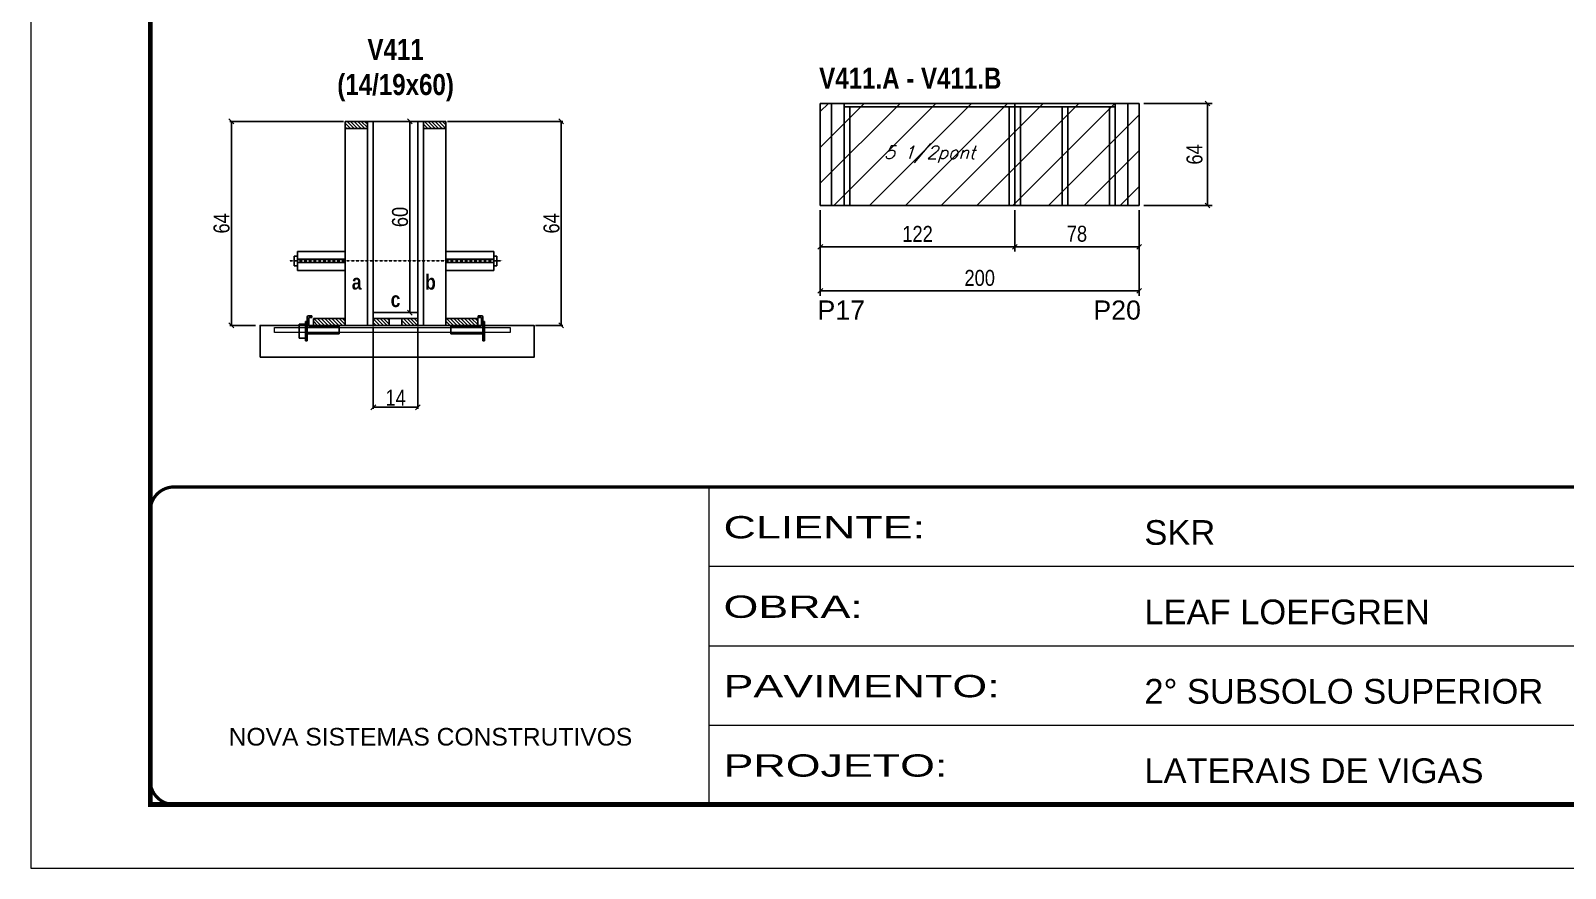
# Model space of a CAD drawing. Extents: x 3309 to 9590, y -2522 to 15424.
# Drawn here: x 8078 to 9041, y 12409 to 12935 of the extents above; entities that cross this region are included whole.
import ezdxf

# ---------------------------------------------------------------- set-up
doc = ezdxf.new("R2010")
doc.units = 0
for name, pattern in [('CONTINUO', [0]), ('DASHED', [0.75, 0.5, -0.25]), ('HIDDEN', [0.375, 0.25, -0.125])]:
    doc.linetypes.add(name, pattern=pattern)
for name, color, linetype in [('5', 5, 'Continuous'), ('barrote', 251, 'Continuous'), ('COTA', 241, 'Continuous'), ('detalhes', 4, 'Continuous'), ('NOMENCLATURA', 7, 'Continuous'), ('Painéis', 200, 'Continuous'), ('presilha', 1, 'Continuous'), ('SARR_2.2x10', 60, 'Continuous'), ('SARR_2.2x7', 40, 'Continuous'), ('SARR_3.5x7', 81, 'Continuous'), ('TENSOR', 3, 'Continuous'), ('texto', 7, 'Continuous')]:
    doc.layers.add(name, color=color, linetype=linetype)
for name, color, linetype, lineweight in [('CONCRETO', 251, 'Continuous', 25), ('Folhas', 255, 'Continuous', 9), ('Hachura', 251, 'Continuous', 9), ('SARRAFO DE PRESSAO', 251, 'DASHED', 9), ('SCO-___-LAJ', 2, 'Continuous', 0)]:
    doc.layers.add(name, color=color, linetype=linetype, lineweight=lineweight)
doc.styles.add('ARIAL', font='arial.ttf')
doc.styles.add('COTA TECNICA', font='techl___.ttf', dxfattribs={"height": 10})
doc.styles.add('COTA TECNICA 2X', font='techl___.ttf', dxfattribs={"height": 10})
doc.styles.add('Romans', font='romans.shx')
doc.styles.get("Standard").update_dxf_attribs({"font": 'arial.ttf'})
doc.styles.add('TECNICA', font='techb___.ttf', dxfattribs={"height": 10})
doc.styles.add('Tecnologia', font='')
doc.styles.get('Tecnologia').set_extended_font_data('Forgotten Futurist')
doc.dimstyles.new('PAINEL', dxfattribs={"dimtxt": 10, "dimasz": 3, "dimexe": 3, "dimexo": 3, "dimgap": 3, "dimtad": 1, "dimdec": 1, "dimzin": 12, "dimdsep": 46, "dimtxsty": 'COTA TECNICA', "dimblk1": 'OBLIQUE', "dimblk2": 'OBLIQUE', "dimsah": 1, "dimcen": 0.9, "dimclrd": 4, "dimclre": 4, "dimclrt": 240, "dimadec": 1, "dimazin": 3, "dimtfac": 1, "dimtdec": 1, "dimtmove": 0, "dimatfit": 3, "dimfxl": 1, "dimtolj": 1, "dimtzin": 12, "dimarcsym": 0})
doc.dimstyles.new('SECAO', dxfattribs={"dimscale": 0.333333, "dimtxt": 5, "dimasz": 9, "dimexe": 3, "dimexo": 3, "dimgap": 3, "dimtad": 1, "dimdec": 1, "dimlfac": 0.5, "dimzin": 12, "dimdsep": 46, "dimtxsty": 'COTA TECNICA 2X', "dimblk1": 'OBLIQUE', "dimblk2": 'OBLIQUE', "dimsah": 1, "dimcen": 0.9, "dimclrd": 4, "dimclre": 4, "dimclrt": 240, "dimadec": 1, "dimazin": 3, "dimtfac": 1, "dimtdec": 1, "dimtmove": 0, "dimatfit": 3, "dimfxl": 1, "dimtolj": 1, "dimtzin": 12, "dimarcsym": 0})

# ---------------------------------------------------------------- blocks, each defined once
blk = doc.blocks.new('9999999999')
at = {"color": 30, "linetype": 'CONTINUO'}
for p, q in [((98564.56, 34230.21), (98564.56, 34429.45)), ((98564.56, 34379.64), (99583.98, 34379.64)), ((98564.56, 34329.83), (99487.98, 34329.83)), ((98564.56, 34280.02), (99487.98, 34280.02))]:
    blk.add_line(p, q, dxfattribs=at)
at = {"color": 30, "linetype": 'CONTINUO', "const_width": 2}
blk.add_lwpolyline([(99583.98, 34230.21), (99583.98, 34414.45, 0.414214), (99568.98, 34429.45), (98228.98, 34429.45, 0.414214), (98213.98, 34414.45), (98213.98, 34245.21, 0.414214), (98228.98, 34230.21), (99583.98, 34230.21)], format="xyb", dxfattribs=at)
at = {"layer": 'Folhas'}
blk.add_lwpolyline([(98138.98, 34190.21), (99623.98, 34190.21), (99623.98, 35240.21), (98138.98, 35240.21)], close=True, dxfattribs=at)
at = {"layer": 'Folhas', "color": 30, "const_width": 3}
blk.add_lwpolyline([(98213.98, 34230.21), (99583.98, 34230.21), (99583.98, 35200.21), (98213.98, 35200.21)], close=True, dxfattribs=at)
at = {"color": 7, "linetype": 'Continuous', "ltscale": 5, "style": 'ARIAL'}
for s, height, p in [('SKR', 15.483, (98837.68, 34393.13)), ('LEAF LOEFGREN', 15.4829, (98837.68, 34343.32)), ('2° SUBSOLO SUPERIOR', 15.4829, (98837.68, 34293.51)), ('NOVA SISTEMAS CONSTRUTIVOS', 11.0592, (98263.19, 34267.21)), ('LATERAIS DE VIGAS', 15.4829, (98837.68, 34243.7))]:
    blk.add_text(s, height=height, dxfattribs=at).set_placement(p)
at = {"layer": 'Folhas', "color": 7, "style": 'Tecnologia', "width": 1.5}
for s, p in [('CLIENTE:', (98573.65, 34397.17)), ('OBRA:', (98573.65, 34347.31)), ('PAVIMENTO:', (98573.65, 34297.5)), ('PROJETO:', (98573.65, 34247.69))]:
    blk.add_text(s, height=14, dxfattribs=at).set_placement(p)
blk = doc.blocks.new('PRESILHA METÁLICA 1')
at = {"layer": 'presilha'}
for p, q in [((6, 15.5), (7.5, 15.5)), ((6, -2.5), (6, 15.5)), ((7.5, 10.6), (7.5, 19.9)), ((7.5, 15.5), (7.5, -2.5)), ((12, 21), (8.6, 21)), ((9, 11.6), (9, 18.9)), ((12, 19.5), (9.6, 19.5)), ((12, 21), (12, 19.5)), ((0, 13), (6, 13)), ((0, 13), (0, 0)), ((6, 0), (0, 0)), ((6, 13), (6, 0)), ((37.5, 4.1), (7.5, 4.1)), ((37.5, 11), (9.6, 11)), ((37.5, 11), (37.5, 4.1)), ((7.5, -2.5), (6, -2.5))]:
    blk.add_line(p, q, dxfattribs=at)
for centre, radius, start, end in [((8.6, 19.9), 1.14, 90, 180), ((9.6, 18.9), 0.57, 90, 180), ((9.6, 11.6), 0.57, 180, 270)]:
    blk.add_arc(centre, radius, start, end, dxfattribs=at)
blk = doc.blocks.new('PRESILHA METÁLICA 2')
at = {"layer": 'presilha'}
for p, q in [((-5.2, 23.5), (-5.2, 22)), ((-5.2, 23.5), (-1.9, 23.5)), ((-5.2, 22), (-2.8, 22)), ((-2.2, 14.1), (-2.2, 21.4)), ((0.8, 18), (-0.8, 18)), ((-0.8, 18), (-0.8, 0)), ((-0.8, 14.6), (-0.8, 22.4)), ((0.8, 0), (0.8, 18)), ((-30.8, 13.5), (-30.8, 6.6)), ((-30.8, 13.5), (-2.8, 13.5)), ((-30.8, 6.6), (-0.8, 6.6)), ((-0.8, 0), (0.8, 0))]:
    blk.add_line(p, q, dxfattribs=at)
for centre, radius, start, end in [((-2.8, 21.4), 0.57, 0, 90), ((-1.9, 22.4), 1.14, 0, 90), ((-2.8, 14.1), 0.57, 270, 0)]:
    blk.add_arc(centre, radius, start, end, dxfattribs=at)
blk = doc.blocks.new('_Oblique')
at = {"color": 0, "linetype": 'ByBlock', "lineweight": -2}
blk.add_line((-0.5, -0.5), (0.5, 0.5), dxfattribs=at)
blk = doc.blocks.new('*D1084')
at = {"layer": 'COTA', "color": 4, "lineweight": -2, "transparency": 16777216}
for p, q in [((8274.2, 12877.87), (8202.75, 12877.87)), ((8203.75, 12877.87), (8203.75, 12749.87)), ((8218.98, 12749.87), (8202.75, 12749.87))]:
    blk.add_line(p, q, dxfattribs=at)
at = {"layer": 'Defpoints', "color": 0, "transparency": 16777216}
for p in [(8275.2, 12877.87), (8203.75, 12749.87), (8219.98, 12749.87)]:
    blk.add_point(p, dxfattribs=at)
at = {"layer": 'COTA', "color": 4, "lineweight": -2, "transparency": 16777216, "xscale": 3, "yscale": 3, "zscale": 3}
for p, rotation in [((8203.75, 12877.87), 90), ((8203.75, 12749.87), 270)]:
    blk.add_blockref('_Oblique', p, dxfattribs=dict(at, rotation=rotation))
at = {"layer": 'COTA', "color": 240, "transparency": 16777216, "insert": (8197.65, 12813.87), "char_height": 10, "attachment_point": 5, "rotation": 90, "style": 'COTA TECNICA 2X'}
blk.add_mtext('\\A1;64', dxfattribs=at)
blk = doc.blocks.new('*D1085')
at = {"layer": 'COTA', "color": 4, "lineweight": -2, "transparency": 16777216}
for p, q in [((8339.4, 12877.87), (8411.72, 12877.87)), ((8410.72, 12877.87), (8410.72, 12749.87)), ((8394.61, 12749.87), (8411.72, 12749.87))]:
    blk.add_line(p, q, dxfattribs=at)
at = {"layer": 'Defpoints', "color": 0, "transparency": 16777216}
for p in [(8338.4, 12877.87), (8393.61, 12749.87), (8410.72, 12749.87)]:
    blk.add_point(p, dxfattribs=at)
at = {"layer": 'COTA', "color": 4, "lineweight": -2, "transparency": 16777216, "xscale": 3, "yscale": 3, "zscale": 3}
for p, rotation in [((8410.72, 12877.87), 90), ((8410.72, 12749.87), 270)]:
    blk.add_blockref('_Oblique', p, dxfattribs=dict(at, rotation=rotation))
at = {"layer": 'COTA', "color": 240, "transparency": 16777216, "insert": (8404.61, 12813.87), "char_height": 10, "attachment_point": 5, "rotation": 90, "style": 'COTA TECNICA 2X'}
blk.add_mtext('\\A1;64', dxfattribs=at)
blk = doc.blocks.new('*D1086')
at = {"layer": 'COTA', "color": 4, "lineweight": -2, "transparency": 16777216}
for p, q in [((8319.8, 12877.87), (8314.72, 12877.87)), ((8315.72, 12757.87), (8315.72, 12877.87)), ((8319.8, 12757.87), (8314.72, 12757.87))]:
    blk.add_line(p, q, dxfattribs=at)
at = {"layer": 'Defpoints', "color": 0, "transparency": 16777216}
for p in [(8315.72, 12877.87), (8320.8, 12877.87), (8320.8, 12757.87)]:
    blk.add_point(p, dxfattribs=at)
at = {"layer": 'COTA', "color": 4, "lineweight": -2, "transparency": 16777216, "xscale": 3, "yscale": 3, "zscale": 3}
for p, rotation in [((8315.72, 12877.87), 90), ((8315.72, 12757.87), 270)]:
    blk.add_blockref('_Oblique', p, dxfattribs=dict(at, rotation=rotation))
at = {"layer": 'COTA', "color": 240, "transparency": 16777216, "insert": (8309.62, 12817.87), "char_height": 10, "attachment_point": 5, "rotation": 90, "style": 'COTA TECNICA 2X'}
blk.add_mtext('\\A1;60', dxfattribs=at)
blk = doc.blocks.new('*D1087')
at = {"layer": 'COTA', "color": 4, "linetype": 'ByBlock', "lineweight": -2, "transparency": 16777216}
for p, q in [((8695.26, 12822.12), (8695.26, 12796.21)), ((8773.26, 12822.12), (8773.26, 12796.21)), ((8773.26, 12799.21), (8695.26, 12799.21))]:
    blk.add_line(p, q, dxfattribs=at)
at = {"layer": 'Defpoints', "color": 0, "linetype": 'ByBlock', "transparency": 16777216}
for p in [(8695.26, 12825.12), (8773.26, 12825.12), (8695.26, 12799.21)]:
    blk.add_point(p, dxfattribs=at)
at = {"layer": 'COTA', "color": 4, "linetype": 'ByBlock', "lineweight": -2, "transparency": 16777216, "xscale": 3, "yscale": 3, "zscale": 3, "rotation": 180}
blk.add_blockref('_Oblique', (8695.26, 12799.21), dxfattribs=at)
at = {"layer": 'COTA', "color": 4, "linetype": 'ByBlock', "lineweight": -2, "transparency": 16777216, "xscale": 3, "yscale": 3, "zscale": 3}
blk.add_blockref('_Oblique', (8773.26, 12799.21), dxfattribs=at)
at = {"layer": 'COTA', "color": 240, "linetype": 'ByBlock', "transparency": 16777216, "insert": (8734.26, 12807.3), "char_height": 10, "attachment_point": 5, "style": 'COTA TECNICA'}
blk.add_mtext('\\A1;78', dxfattribs=at)
blk = doc.blocks.new('*D1088')
at = {"layer": 'COTA', "color": 4, "linetype": 'ByBlock', "lineweight": -2, "transparency": 16777216}
for p, q in [((8573.26, 12822.12), (8573.26, 12796.21)), ((8695.26, 12822.12), (8695.26, 12796.21)), ((8695.26, 12799.21), (8573.26, 12799.21))]:
    blk.add_line(p, q, dxfattribs=at)
at = {"layer": 'Defpoints', "color": 0, "linetype": 'ByBlock', "transparency": 16777216}
for p in [(8573.26, 12825.12), (8695.26, 12825.12), (8573.26, 12799.21)]:
    blk.add_point(p, dxfattribs=at)
at = {"layer": 'COTA', "color": 4, "linetype": 'ByBlock', "lineweight": -2, "transparency": 16777216, "xscale": 3, "yscale": 3, "zscale": 3, "rotation": 180}
blk.add_blockref('_Oblique', (8573.26, 12799.21), dxfattribs=at)
at = {"layer": 'COTA', "color": 4, "linetype": 'ByBlock', "lineweight": -2, "transparency": 16777216, "xscale": 3, "yscale": 3, "zscale": 3}
blk.add_blockref('_Oblique', (8695.26, 12799.21), dxfattribs=at)
at = {"layer": 'COTA', "color": 240, "linetype": 'ByBlock', "transparency": 16777216, "insert": (8634.26, 12807.27), "char_height": 10, "attachment_point": 5, "style": 'COTA TECNICA'}
blk.add_mtext('\\A1;122', dxfattribs=at)
blk = doc.blocks.new('*D1089')
at = {"layer": 'COTA', "color": 4, "linetype": 'ByBlock', "lineweight": -2, "transparency": 16777216}
for p, q in [((8573.26, 12822.12), (8573.26, 12768.5)), ((8773.26, 12822.12), (8773.26, 12768.5)), ((8773.26, 12771.5), (8573.26, 12771.5))]:
    blk.add_line(p, q, dxfattribs=at)
at = {"layer": 'Defpoints', "color": 0, "linetype": 'ByBlock', "transparency": 16777216}
for p in [(8573.26, 12825.12), (8773.26, 12825.12), (8573.26, 12771.5)]:
    blk.add_point(p, dxfattribs=at)
at = {"layer": 'COTA', "color": 4, "linetype": 'ByBlock', "lineweight": -2, "transparency": 16777216, "xscale": 3, "yscale": 3, "zscale": 3, "rotation": 180}
blk.add_blockref('_Oblique', (8573.26, 12771.5), dxfattribs=at)
at = {"layer": 'COTA', "color": 4, "linetype": 'ByBlock', "lineweight": -2, "transparency": 16777216, "xscale": 3, "yscale": 3, "zscale": 3}
blk.add_blockref('_Oblique', (8773.26, 12771.5), dxfattribs=at)
at = {"layer": 'COTA', "color": 240, "linetype": 'ByBlock', "transparency": 16777216, "insert": (8673.26, 12779.6), "char_height": 10, "attachment_point": 5, "style": 'COTA TECNICA'}
blk.add_mtext('\\A1;200', dxfattribs=at)
blk = doc.blocks.new('*D1090')
at = {"layer": 'COTA', "color": 4, "lineweight": -2, "transparency": 16777216}
for p, q in [((8776.26, 12889.12), (8819.15, 12889.12)), ((8816.15, 12889.12), (8816.15, 12825.12)), ((8776.26, 12825.12), (8819.15, 12825.12))]:
    blk.add_line(p, q, dxfattribs=at)
at = {"layer": 'Defpoints', "color": 0, "transparency": 16777216}
for p in [(8773.26, 12889.12), (8773.26, 12825.12), (8816.15, 12825.12)]:
    blk.add_point(p, dxfattribs=at)
at = {"layer": 'COTA', "color": 4, "lineweight": -2, "transparency": 16777216, "xscale": 3, "yscale": 3, "zscale": 3}
for p, rotation in [((8816.15, 12889.12), 90), ((8816.15, 12825.12), 270)]:
    blk.add_blockref('_Oblique', p, dxfattribs=dict(at, rotation=rotation))
at = {"layer": 'COTA', "color": 240, "transparency": 16777216, "insert": (8808.05, 12857.12), "char_height": 10, "attachment_point": 5, "rotation": 90, "style": 'COTA TECNICA'}
blk.add_mtext('\\A1;64', dxfattribs=at)
blk = doc.blocks.new('*D1789')
at = {"layer": 'COTA', "color": 4, "lineweight": -2, "transparency": 16777216}
for p, q in [((8292.8, 12748.87), (8292.8, 12697.47)), ((8320.8, 12748.87), (8320.8, 12697.47)), ((8292.8, 12698.47), (8320.8, 12698.47))]:
    blk.add_line(p, q, dxfattribs=at)
at = {"layer": 'Defpoints', "color": 0, "transparency": 16777216}
for p in [(8292.8, 12749.87), (8320.8, 12749.87), (8320.8, 12698.47)]:
    blk.add_point(p, dxfattribs=at)
at = {"layer": 'COTA', "color": 4, "lineweight": -2, "transparency": 16777216, "xscale": 3, "yscale": 3, "zscale": 3, "rotation": 180}
blk.add_blockref('_Oblique', (8292.8, 12698.47), dxfattribs=at)
at = {"layer": 'COTA', "color": 4, "lineweight": -2, "transparency": 16777216, "xscale": 3, "yscale": 3, "zscale": 3}
blk.add_blockref('_Oblique', (8320.8, 12698.47), dxfattribs=at)
at = {"layer": 'COTA', "color": 240, "transparency": 16777216, "insert": (8306.8, 12704.54), "char_height": 10, "attachment_point": 5, "style": 'COTA TECNICA 2X'}
blk.add_mtext('\\A1;14', dxfattribs=at)

msp = doc.modelspace()

# ---------------------------------------------------------------- hatches: boundary and pattern name
at = {"layer": 'Hachura', "linetype": 'ByBlock'}
h = msp.add_hatch(dxfattribs=at)
h.set_pattern_fill('ANSI31', color=256, scale=5)
h.set_pattern_definition([(45, (1559.911, 1066.217), (-11.22532, 11.22532), [])])
h.paths.add_polyline_path([(8695.26, 12889.12), (8573.26, 12889.12), (8573.26, 12825.12), (8695.26, 12825.12)])
h.paths.add_polyline_path([(8695.26, 12889.12), (8695.26, 12825.12), (8773.26, 12825.12), (8773.26, 12889.12)])
at = {"layer": 'SARR_2.2x10'}
h = msp.add_hatch(dxfattribs=at)
h.set_pattern_fill('ANSI31', color=256, scale=0.5, angle=90)
h.set_pattern_definition([(135, (41448.7362, -110762.2972), (-1.122532015, -1.122532015), [])])
h.paths.add_polyline_path([(8255.2, 12754.27), (8255.2, 12749.87), (8275.2, 12749.87), (8275.2, 12754.27)])
h = msp.add_hatch(dxfattribs=at)
h.set_pattern_fill('ANSI31', color=256, scale=0.5, angle=90)
h.set_pattern_definition([(135, (41531.9362, -110762.2972), (-1.122532015, -1.122532015), [])])
h.paths.add_polyline_path([(8338.4, 12754.27), (8338.4, 12749.87), (8358.4, 12749.87), (8358.4, 12754.27)])
at = {"layer": 'SARR_2.2x7'}
h = msp.add_hatch(dxfattribs=at)
h.set_pattern_fill('ANSI31', color=256, scale=0.5, angle=90)
h.set_pattern_definition([(135, (41462.7362, -110638.6972), (-1.122532015, -1.122532015), [])])
h.paths.add_polyline_path([(8289.2, 12877.87), (8289.2, 12873.47), (8275.2, 12873.47), (8275.2, 12877.87)])
h = msp.add_hatch(dxfattribs=at)
h.set_pattern_fill('ANSI31', color=256, scale=0.5, angle=90)
h.set_pattern_definition([(135, (41432.7362, -110638.6972), (-1.122532015, -1.122532015), [])])
h.paths.add_polyline_path([(8324.4, 12877.87), (8324.4, 12873.47), (8338.4, 12873.47), (8338.4, 12877.87)])
h = msp.add_hatch(dxfattribs=at)
h.set_pattern_fill('ANSI31', color=256, scale=0.5, angle=90)
h.set_pattern_definition([(135, (41528.3362, -110762.2972), (-1.122532015, -1.122532015), [])])
h.paths.add_polyline_path([(8302.8, 12749.87), (8302.8, 12754.27), (8292.8, 12754.27), (8292.8, 12749.87)])
h = msp.add_hatch(dxfattribs=at)
h.set_pattern_fill('ANSI31', color=256, scale=0.5, angle=90)
h.set_pattern_definition([(135, (41518.3362, -110762.2972), (-1.122532015, -1.122532015), [])])
h.paths.add_polyline_path([(8310.8, 12754.27), (8310.8, 12749.87), (8320.8, 12749.87), (8320.8, 12754.27)])

# ---------------------------------------------------------------- linework, layer by layer
at = {"ltscale": 3}
for p, q in [((8245.2, 12796.32), (8245.2, 12784.32)), ((8245.2, 12796.32), (8275.2, 12796.32)), ((8368.4, 12796.32), (8338.4, 12796.32)), ((8368.4, 12796.32), (8368.4, 12784.32)), ((8243.2, 12793.32), (8243.2, 12787.32)), ((8245.2, 12793.32), (8243.2, 12793.32)), ((8245.2, 12787.32), (8243.2, 12787.32)), ((8275.2, 12791.32), (8245.2, 12791.32)), ((8275.2, 12789.32), (8245.2, 12789.32)), ((8338.4, 12791.32), (8368.4, 12791.32)), ((8338.4, 12789.32), (8368.4, 12789.32)), ((8370.4, 12793.32), (8368.4, 12793.32)), ((8368.4, 12787.32), (8370.4, 12787.32)), ((8370.4, 12793.32), (8370.4, 12787.32)), ((8245.2, 12784.32), (8275.2, 12784.32)), ((8368.4, 12784.32), (8338.4, 12784.32))]:
    msp.add_line(p, q, dxfattribs=at)
at = {"layer": 'barrote'}
msp.add_lwpolyline([(8221.74, 12729.87), (8393.66, 12729.87), (8393.66, 12749.87), (8221.74, 12749.87)], close=True, dxfattribs=at)
at = {"layer": 'CONCRETO', "linetype": 'Continuous'}
msp.add_line((8320.8, 12877.87), (8292.8, 12877.87), dxfattribs=at)
at = {"layer": 'detalhes', "color": 250}
msp.add_line((8221.74, 12729.87), (8221.74, 12749.87), dxfattribs=at)
at = {"layer": 'Painéis', "linetype": 'ByBlock'}
for p, q in [((8773.26, 12889.12), (8573.26, 12889.12)), ((8573.26, 12825.12), (8573.26, 12889.12)), ((8695.26, 12825.12), (8695.26, 12889.12)), ((8773.26, 12825.12), (8773.26, 12889.12)), ((8773.26, 12825.12), (8573.26, 12825.12))]:
    msp.add_line(p, q, dxfattribs=at)
at = {"layer": 'Painéis', "linetype": 'Continuous'}
for points in [[(8289.2, 12749.87), (8289.2, 12877.87), (8292.8, 12877.87), (8292.8, 12749.87)], [(8324.4, 12749.87), (8324.4, 12877.87), (8320.8, 12877.87), (8320.8, 12749.87)], [(8320.8, 12757.87), (8292.8, 12757.87), (8292.8, 12754.27), (8320.8, 12754.27)]]:
    msp.add_lwpolyline(points, close=True, dxfattribs=at)
at = {"layer": 'SARR_2.2x10'}
for points in [[(8255.2, 12754.27), (8275.2, 12754.27), (8275.2, 12749.87), (8255.2, 12749.87)], [(8338.4, 12754.27), (8358.4, 12754.27), (8358.4, 12749.87), (8338.4, 12749.87)]]:
    msp.add_lwpolyline(points, close=True, dxfattribs=at)
at = {"layer": 'SARR_2.2x7', "linetype": 'Continuous'}
for p, q in [((8580.26, 12825.12), (8580.26, 12889.12)), ((8695.26, 12886.92), (8588.26, 12886.92)), ((8758.26, 12886.92), (8695.26, 12886.92)), ((8766.26, 12825.12), (8766.26, 12889.12))]:
    msp.add_line(p, q, dxfattribs=at)
at = {"layer": 'SARR_2.2x7', "elevation": 0}
for points in [[(8275.2, 12877.87), (8289.2, 12877.87), (8289.2, 12873.47), (8275.2, 12873.47)], [(8338.4, 12877.87), (8324.4, 12877.87), (8324.4, 12873.47), (8338.4, 12873.47)]]:
    msp.add_lwpolyline(points, close=True, dxfattribs=at)
at = {"layer": 'SARR_2.2x7'}
for points in [[(8292.8, 12754.27), (8302.8, 12754.27), (8302.8, 12749.87), (8292.8, 12749.87)], [(8320.8, 12754.27), (8310.8, 12754.27), (8310.8, 12749.87), (8320.8, 12749.87)]]:
    msp.add_lwpolyline(points, close=True, dxfattribs=at)
at = {"layer": 'SARR_3.5x7'}
for p, q in [((8588.26, 12889.12), (8588.26, 12825.12)), ((8591.76, 12886.92), (8591.76, 12825.12)), ((8691.76, 12886.92), (8691.76, 12825.12)), ((8695.26, 12886.92), (8695.26, 12825.12)), ((8698.76, 12886.92), (8698.76, 12825.12)), ((8725.03, 12886.92), (8725.03, 12825.12)), ((8728.53, 12886.92), (8728.53, 12825.12)), ((8754.76, 12886.92), (8754.76, 12825.12)), ((8758.26, 12889.12), (8758.26, 12825.12))]:
    msp.add_line(p, q, dxfattribs=at)
for points in [[(8289.2, 12873.47), (8275.2, 12873.47), (8275.2, 12749.87), (8289.2, 12749.87)], [(8324.4, 12873.47), (8338.4, 12873.47), (8338.4, 12749.87), (8324.4, 12749.87)]]:
    msp.add_lwpolyline(points, close=True, dxfattribs=at)
at = {"layer": 'SCO-___-LAJ', "color": 1}
msp.add_lwpolyline([(8230.74, 12748.54), (8378.58, 12748.54), (8378.58, 12745.34), (8230.74, 12745.34)], close=True, dxfattribs=at)
at = {"layer": 'TENSOR', "linetype": 'HIDDEN', "ltscale": 0.5}
msp.add_line((8240.2, 12790.32), (8373.7, 12790.32), dxfattribs=at)

# ---------------------------------------------------------------- block references
at = {"layer": 'presilha', "xscale": 0.6666666666666666, "yscale": 0.6666666666666666, "zscale": 0.6666666666666666}
for name, p in [('PRESILHA METÁLICA 1', (8246.33, 12741.91)), ('PRESILHA METÁLICA 2', (8362.08, 12740.24))]:
    msp.add_blockref(name, p, dxfattribs=at)
at = {"layer": 'SARRAFO DE PRESSAO', "color": 6, "linetype": 'ByBlock'}
msp.add_blockref('9999999999', (-90061.11, -21780.92), dxfattribs=at)

# ---------------------------------------------------------------- texts
at = {"layer": '5', "linetype": 'Continuous'}
for s, p in [('P17', (8571.47, 12753.49)), ('P20', (8744.56, 12753.49))]:
    msp.add_text(s, height=12, rotation=0.00004, dxfattribs=at).set_placement(p)
at = {"layer": 'detalhes', "style": 'TECNICA'}
for s, p in [('a', (8279.32, 12772.31)), ('b', (8325.3, 12772.3)), ('c', (8303.69, 12761.34))]:
    msp.add_text(s, height=9.6, dxfattribs=at).set_placement(p)
at = {"layer": 'NOMENCLATURA', "style": 'TECNICA'}
msp.add_text('V411.A - V411.B', height=13.2, dxfattribs=at).set_placement((8572.55, 12898.31))
at = {"layer": 'NOMENCLATURA', "insert": (8306.8, 12929.57), "char_height": 13.2, "attachment_point": 2, "style": 'TECNICA'}
msp.add_mtext_dynamic_manual_height_columns('V411\\P(14/19x60)', width=300.2766, gutter_width=1, heights=[0], dxfattribs=at)
at = {"layer": 'texto', "color": 2, "insert": (8641.76, 12857.12), "char_height": 8, "attachment_point": 5, "style": 'Romans'}
msp.add_mtext('{\\Q19;\\C256;5 1/2pont}', dxfattribs=at)

# ---------------------------------------------------------------- dimensions: what is measured, and where the dimension line sits
at = {"layer": 'COTA'}
for base, p1, p2, dimstyle, picture, middle in [((8816.15, 12825.12), (8773.26, 12889.12), (8773.26, 12825.12), 'PAINEL', '*D1090', (8808.05, 12857.12)), ((8203.75, 12749.87, 0), (8275.2, 12877.87), (8219.98, 12749.87, 0), 'SECAO', '*D1084', (8197.65, 12813.87, 0)), ((8315.72, 12877.87), (8320.8, 12757.87), (8320.8, 12877.87), 'SECAO', '*D1086', (8309.62, 12817.87)), ((8410.72, 12749.87, 0), (8338.4, 12877.87), (8393.61, 12749.87, 0), 'SECAO', '*D1085', (8404.61, 12813.87, 0))]:
    dim = msp.add_linear_dim(base=base, p1=p1, p2=p2, angle=90, dimstyle=dimstyle, dxfattribs=at)
    dim.commit()
    dim.dimension.update_dxf_attribs({"geometry": picture, "text_midpoint": middle})
at = {"layer": 'COTA', "linetype": 'ByBlock'}
dim = msp.add_linear_dim(base=(8573.26, 12799.21), p1=(8695.26, 12825.12), p2=(8573.26, 12825.12), angle=180, dimstyle='PAINEL', override={"dimtmove": 1}, dxfattribs=at)
dim.commit()
dim.dimension.update_dxf_attribs({"geometry": '*D1088', "text_midpoint": (8634.26, 12807.27)})
for base, p2, picture, middle in [((8573.26, 12771.5), (8573.26, 12825.12), '*D1089', (8673.26, 12779.6)), ((8695.26, 12799.21), (8695.26, 12825.12), '*D1087', (8734.26, 12807.3))]:
    dim = msp.add_linear_dim(base=base, p1=(8773.26, 12825.12), p2=p2, angle=180, dimstyle='PAINEL', dxfattribs=at)
    dim.commit()
    dim.dimension.update_dxf_attribs({"geometry": picture, "text_midpoint": middle})
at = {"layer": 'COTA'}
dim = msp.add_linear_dim(base=(8320.8, 12698.47), p1=(8292.8, 12749.87), p2=(8320.8, 12749.87), dimstyle='SECAO', dxfattribs=at)
dim.commit()
dim.dimension.update_dxf_attribs({"geometry": '*D1789', "text_midpoint": (8306.8, 12704.54)})

doc.saveas('drawing.dxf')
